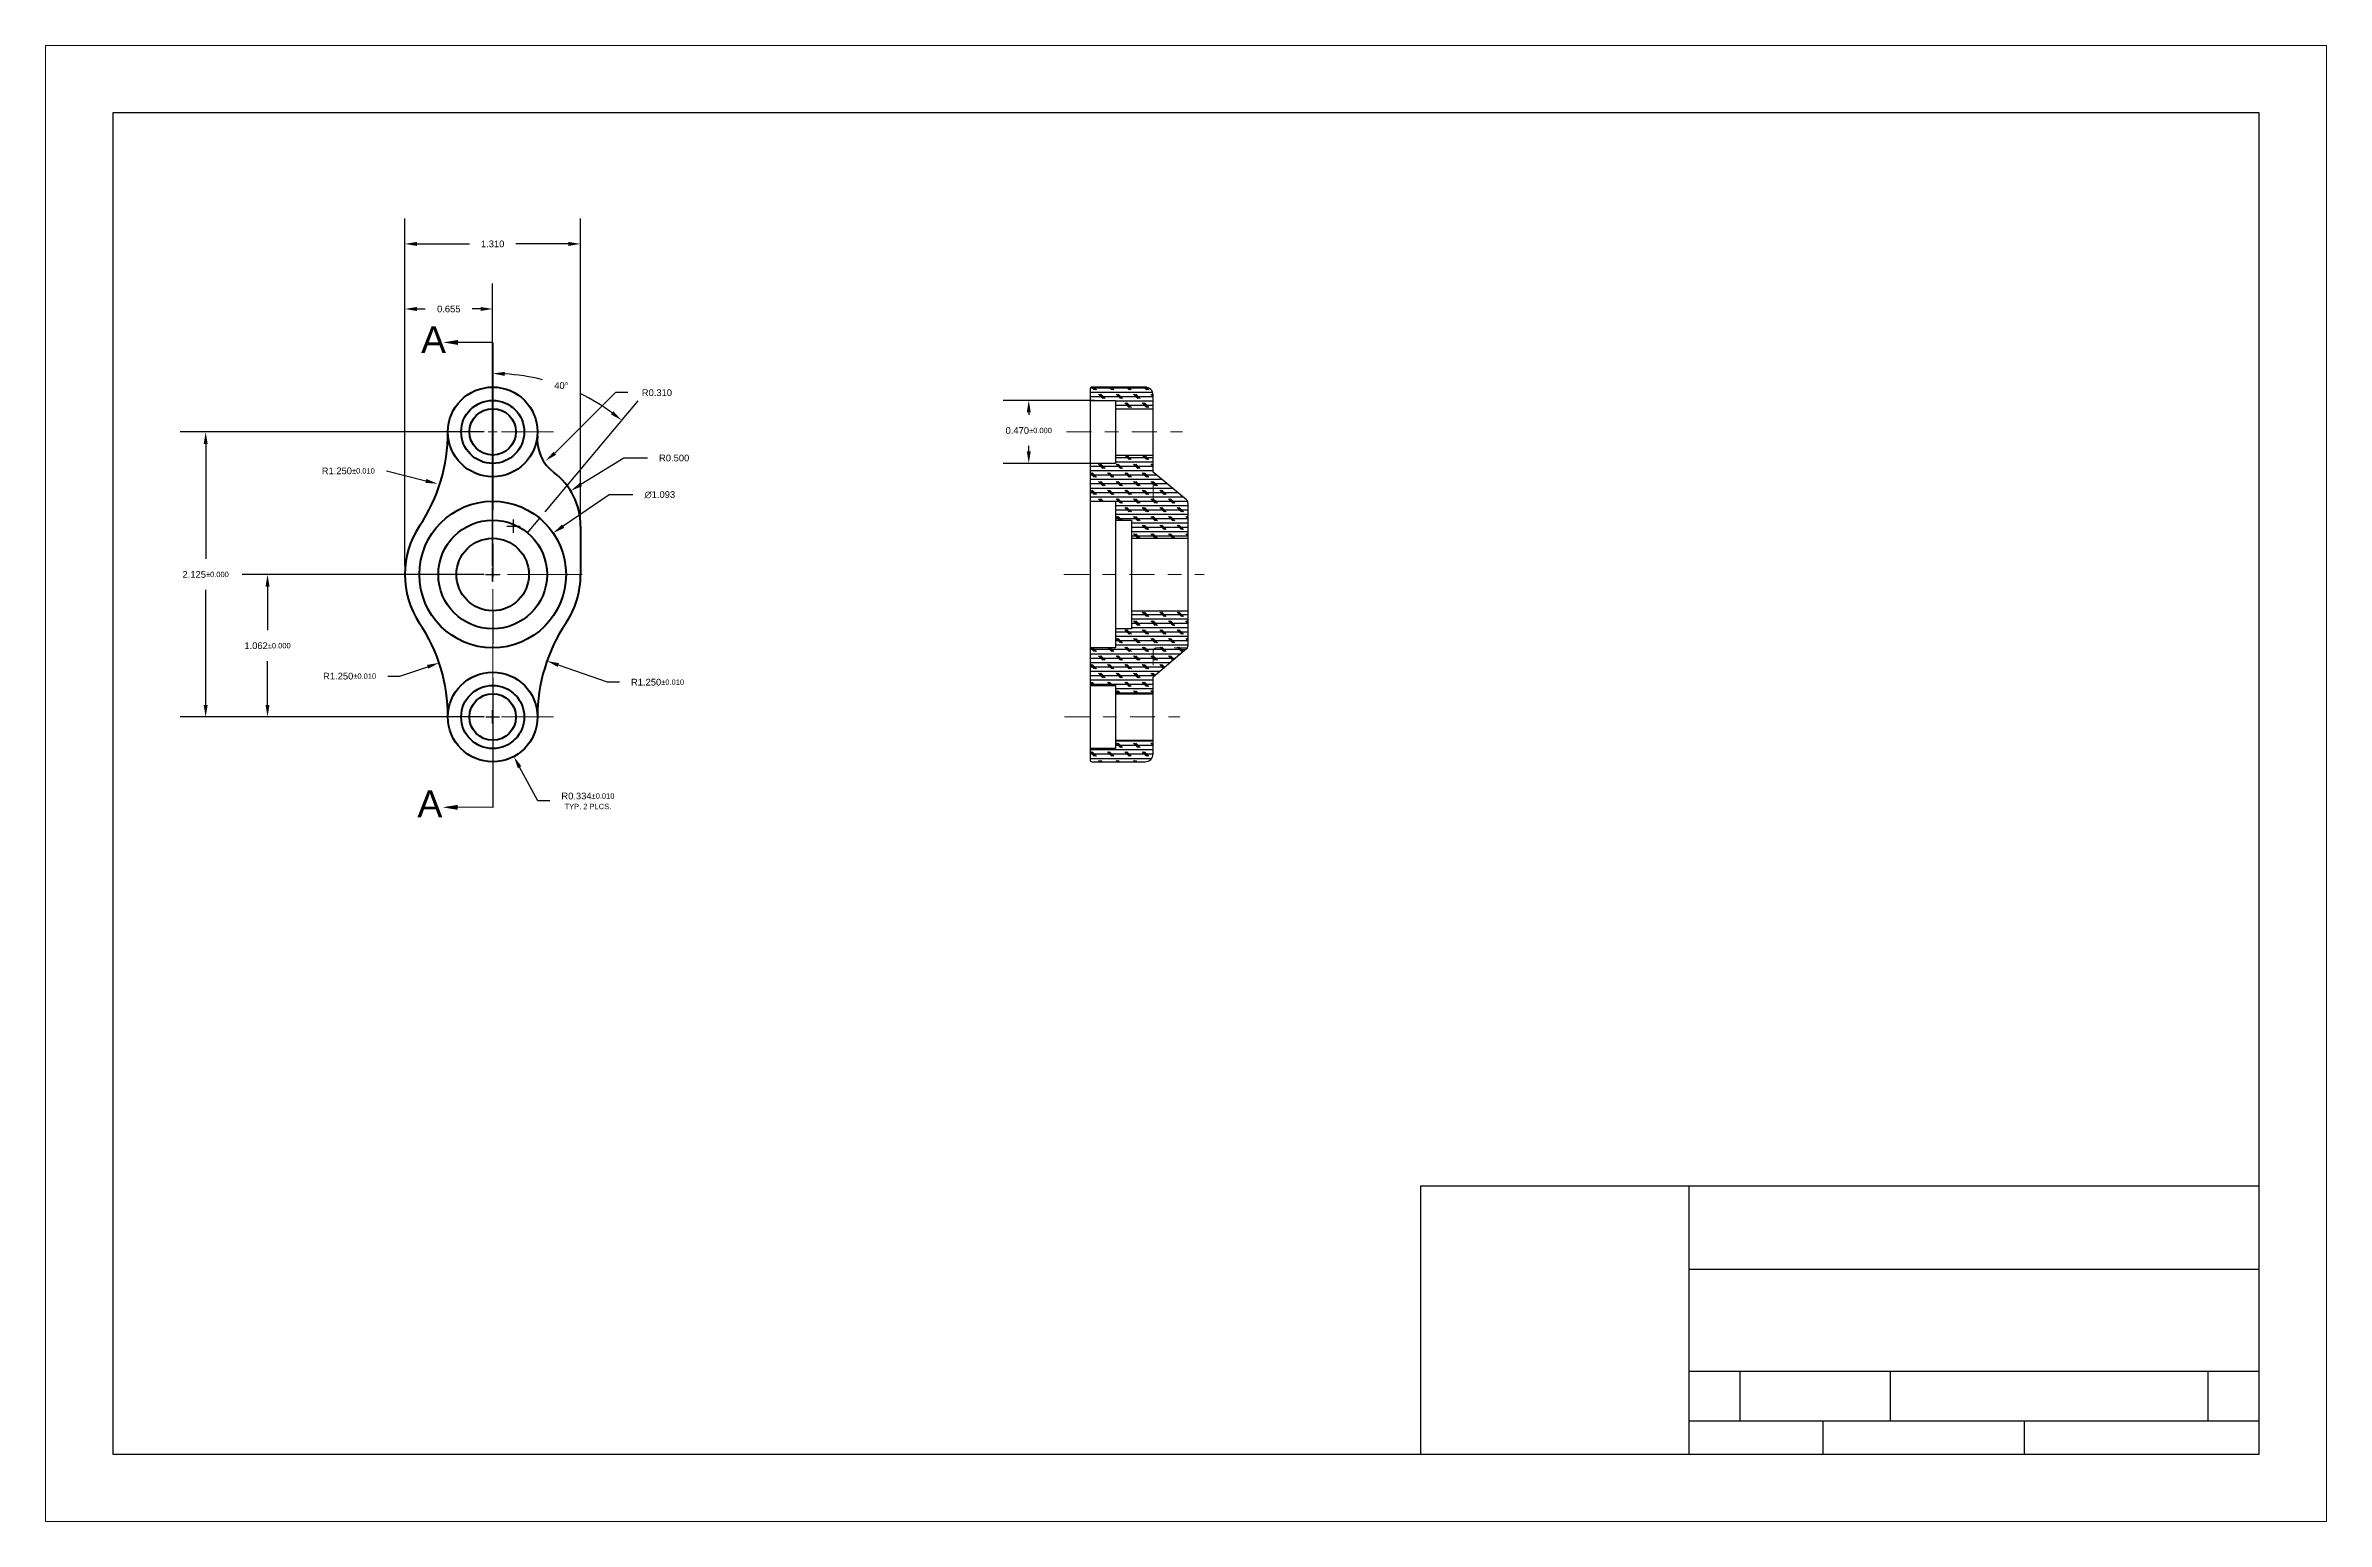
# Model space of a CAD drawing. Header units: inches. Extents: x 0 to 17, y 0 to 11.
import ezdxf

# ---------------------------------------------------------------- set-up
doc = ezdxf.new("R2010")
doc.units = ezdxf.units.IN
doc.header["$MEASUREMENT"] = 0
for name, pattern in [('CENTER2', [1.125, 0.75, -0.125, 0.125, -0.125]), ('CENTRO', [2, 1.25, -0.25, 0.25, -0.25]), ('TRAZOS', [0.75, 0.5, -0.25]), ('VALS', [2.5, 1.25, -0.25, 0.25, -0.25, 0.25, -0.25])]:
    doc.linetypes.add(name, pattern=pattern)
for name, color, linetype, lineweight in [('cotas', 4, 'Continuous', 30), ('dibujo', 7, 'Continuous', 50), ('formato', 50, 'Continuous', 30), ('hoja', 210, 'Continuous', 20), ('ocultas', 171, 'TRAZOS', 20), ('referencias', 90, 'CENTRO', 20)]:
    doc.layers.add(name, color=color, linetype=linetype, lineweight=lineweight)
doc.layers.add('lineas seccion', color=50, linetype='VALS')
doc.styles.get("Standard").update_dxf_attribs({"font": 'arial.ttf'})
doc.dimstyles.new('CadCam asme itt', dxfattribs={"dimtxt": 0.05, "dimasz": 0.09, "dimexe": 0.19, "dimexo": 0.0625, "dimgap": 0.09, "dimtad": 0, "dimtih": 1, "dimtoh": 1, "dimdec": 3, "dimzin": 0, "dimdsep": 46, "dimtxsty": 'Standard', "dimcen": 0.05, "dimclrd": 256, "dimclre": 256, "dimclrt": 256, "dimadec": 0, "dimazin": 0, "dimtol": 1, "dimtfac": 0.8, "dimtdec": 3, "dimtofl": 0, "dimtmove": 0, "dimatfit": 3, "dimfxl": 1, "dimtfillclr": 256, "dimtolj": 1, "dimtzin": 0, "dimlwd": -1, "dimlwe": -1, "dimarcsym": 0})

# ---------------------------------------------------------------- blocks, each defined once
blk = doc.blocks.new('*D14')
at = {"layer": 'cotas', "transparency": 16777216}
for p, q in [((4.201, 7.652), (3.858, 7.417)), ((4.376, 7.652), (4.201, 7.652)), ((3.282, 7.058), (3.382, 7.058)), ((3.332, 7.008), (3.332, 7.108))]:
    blk.add_line(p, q, dxfattribs=at)
blk.add_solid([(3.849, 7.43), (3.866, 7.405), (3.783, 7.367)], dxfattribs=at)
at = {"layer": 'Defpoints', "color": 0, "transparency": 16777216}
for p in [(3.783, 7.367), (2.881, 6.749)]:
    blk.add_point(p, dxfattribs=at)
at = {"layer": 'cotas', "transparency": 16777216, "insert": (4.578, 7.652), "char_height": 0.05, "attachment_point": 5}
blk.add_mtext('\\A1;∅1.093', dxfattribs=at)
blk = doc.blocks.new('*D20')
at = {"layer": 'cotas', "transparency": 16777216}
blk.add_line((3.723, 7.525), (4.416, 8.353), dxfattribs=at)
for start, end in [(75.65, 86.5576), (53.5271, 64.227)]:
    blk.add_arc((3.332, 7.058), 1.498, start, end, dxfattribs=at)
for points in [[(3.422, 8.538), (3.423, 8.568), (3.332, 8.556)], [(4.232, 8.274), (4.214, 8.251), (4.294, 8.207)]]:
    blk.add_solid(points, dxfattribs=at)
at = {"layer": 'Defpoints', "color": 0, "transparency": 16777216}
for p in [(3.332, 8.788), (4.003, 8.397), (3.592, 7.368), (3.683, 7.477), (3.332, 5.322)]:
    blk.add_point(p, dxfattribs=at)
at = {"layer": 'cotas', "transparency": 16777216, "insert": (3.844, 8.466), "char_height": 0.05, "attachment_point": 5}
blk.add_mtext('\\A1;40°', dxfattribs=at)
blk = doc.blocks.new('*D24')
at = {"layer": 'cotas', "transparency": 16777216}
for p, q in [((4.311, 7.926), (3.99, 7.728)), ((4.487, 7.926), (4.311, 7.926)), ((3.437, 7.419), (3.537, 7.419)), ((3.487, 7.369), (3.487, 7.469))]:
    blk.add_line(p, q, dxfattribs=at)
blk.add_solid([(3.982, 7.741), (3.998, 7.716), (3.913, 7.681)], dxfattribs=at)
at = {"layer": 'Defpoints', "color": 0, "transparency": 16777216}
for p in [(3.913, 7.681), (3.487, 7.419)]:
    blk.add_point(p, dxfattribs=at)
at = {"layer": 'cotas', "transparency": 16777216, "insert": (4.685, 7.926), "char_height": 0.05, "attachment_point": 5}
blk.add_mtext('\\A1;R0.500', dxfattribs=at)
blk = doc.blocks.new('*D25')
at = {"layer": 'cotas', "transparency": 16777216}
for p, q in [((4.187, 6.255), (3.822, 6.383)), ((4.277, 6.255), (4.187, 6.255))]:
    blk.add_line(p, q, dxfattribs=at)
blk.add_solid([(3.827, 6.397), (3.817, 6.369), (3.737, 6.413)], dxfattribs=at)
at = {"layer": 'Defpoints', "color": 0, "transparency": 16777216}
for p in [(3.737, 6.413), (4.916, 5.999)]:
    blk.add_point(p, dxfattribs=at)
at = {"layer": 'cotas', "transparency": 16777216, "insert": (4.561, 6.255), "char_height": 0.05, "attachment_point": 5}
blk.add_mtext('\\A1;R1.250{\\H0.04;±0.010}', dxfattribs=at)
blk = doc.blocks.new('*D28')
at = {"layer": 'cotas', "transparency": 16777216}
for p, q in [((3.282, 5.996), (3.382, 5.996)), ((3.332, 5.946), (3.332, 6.046)), ((3.668, 5.37), (3.533, 5.622)), ((3.758, 5.37), (3.668, 5.37))]:
    blk.add_line(p, q, dxfattribs=at)
blk.add_solid([(3.546, 5.629), (3.519, 5.615), (3.49, 5.701)], dxfattribs=at)
at = {"layer": 'Defpoints', "color": 0, "transparency": 16777216}
for p in [(3.332, 5.996), (3.49, 5.701)]:
    blk.add_point(p, dxfattribs=at)
at = {"layer": 'cotas', "transparency": 16777216, "insert": (4.042, 5.37), "char_height": 0.05, "attachment_point": 5}
blk.add_mtext('\\A1;R0.334{\\H0.04;±0.010}{\\H0.8x;\\PTYP. 2 PLCS.}', dxfattribs=at)
blk = doc.blocks.new('*D29')
at = {"layer": 'cotas', "transparency": 16777216}
for p, q in [((3.27, 7.058), (1.464, 7.058)), ((1.654, 6.968), (1.654, 6.642)), ((1.654, 6.086), (1.654, 6.411)), ((3.27, 5.996), (1.464, 5.996))]:
    blk.add_line(p, q, dxfattribs=at)
for points in [[(1.639, 6.968), (1.669, 6.968), (1.654, 7.058)], [(1.639, 6.086), (1.669, 6.086), (1.654, 5.996)]]:
    blk.add_solid(points, dxfattribs=at)
at = {"layer": 'Defpoints', "color": 0, "transparency": 16777216}
for p in [(3.332, 7.058), (1.654, 5.996), (3.332, 5.996)]:
    blk.add_point(p, dxfattribs=at)
at = {"layer": 'cotas', "transparency": 16777216, "insert": (1.654, 6.527), "char_height": 0.05, "attachment_point": 5}
blk.add_mtext('\\A1;1.062{\\H0.04;±0.000}', dxfattribs=at)
blk = doc.blocks.new('*D31')
at = {"layer": 'cotas', "transparency": 16777216}
for p, q in [((3.27, 8.121), (1.003, 8.121)), ((1.193, 8.031), (1.193, 7.174)), ((1.193, 6.086), (1.193, 6.943)), ((3.27, 5.996), (1.003, 5.996))]:
    blk.add_line(p, q, dxfattribs=at)
for points in [[(1.178, 8.031), (1.208, 8.031), (1.193, 8.121)], [(1.178, 6.086), (1.208, 6.086), (1.193, 5.996)]]:
    blk.add_solid(points, dxfattribs=at)
at = {"layer": 'Defpoints', "color": 0, "transparency": 16777216}
for p in [(3.332, 8.121), (1.193, 5.996), (3.332, 5.996)]:
    blk.add_point(p, dxfattribs=at)
at = {"layer": 'cotas', "transparency": 16777216, "insert": (1.193, 7.058), "char_height": 0.05, "attachment_point": 5}
blk.add_mtext('\\A1;2.125{\\H0.04;±0.000}', dxfattribs=at)
blk = doc.blocks.new('*D35')
at = {"layer": 'cotas', "transparency": 16777216}
for p, q in [((2.55, 6.3), (2.64, 6.3)), ((2.64, 6.3), (2.848, 6.37))]:
    blk.add_line(p, q, dxfattribs=at)
blk.add_solid([(2.843, 6.384), (2.852, 6.356), (2.933, 6.399)], dxfattribs=at)
at = {"layer": 'Defpoints', "color": 0, "transparency": 16777216}
for p in [(2.933, 6.399), (1.748, 5.999)]:
    blk.add_point(p, dxfattribs=at)
at = {"layer": 'cotas', "transparency": 16777216, "insert": (2.266, 6.3), "char_height": 0.05, "attachment_point": 5}
blk.add_mtext('\\A1;R1.250{\\H0.04;±0.010}', dxfattribs=at)
blk = doc.blocks.new('*D36')
at = {"layer": 'cotas', "transparency": 16777216}
blk.add_line((2.54, 7.83), (2.834, 7.756), dxfattribs=at)
blk.add_solid([(2.838, 7.77), (2.831, 7.741), (2.922, 7.734)], dxfattribs=at)
at = {"layer": 'Defpoints', "color": 0, "transparency": 16777216}
for p in [(1.709, 8.038), (2.922, 7.734)]:
    blk.add_point(p, dxfattribs=at)
at = {"layer": 'cotas', "transparency": 16777216, "insert": (2.256, 7.83), "char_height": 0.05, "attachment_point": 5}
blk.add_mtext('\\A1;R1.250{\\H0.04;±0.010}', dxfattribs=at)
blk = doc.blocks.new('*D37')
at = {"layer": 'cotas', "transparency": 16777216}
for p, q in [((2.677, 7.12), (2.677, 9.712)), ((3.987, 7.12), (3.987, 9.712)), ((2.767, 9.522), (3.16, 9.522)), ((3.897, 9.522), (3.504, 9.522))]:
    blk.add_line(p, q, dxfattribs=at)
for points in [[(2.767, 9.537), (2.767, 9.507), (2.677, 9.522)], [(3.897, 9.537), (3.897, 9.507), (3.987, 9.522)]]:
    blk.add_solid(points, dxfattribs=at)
at = {"layer": 'Defpoints', "color": 0, "transparency": 16777216}
for p in [(3.987, 9.522), (2.677, 7.058), (3.987, 7.058)]:
    blk.add_point(p, dxfattribs=at)
at = {"layer": 'cotas', "transparency": 16777216, "insert": (3.332, 9.522), "char_height": 0.05, "attachment_point": 5}
blk.add_mtext('\\A1;1.310', dxfattribs=at)
blk = doc.blocks.new('*D38')
at = {"layer": 'cotas', "transparency": 16777216}
for p, q in [((2.677, 7.12), (2.677, 9.227)), ((3.332, 7.12), (3.332, 9.227)), ((2.767, 9.037), (2.83, 9.037)), ((3.242, 9.037), (3.179, 9.037))]:
    blk.add_line(p, q, dxfattribs=at)
for points in [[(2.767, 9.052), (2.767, 9.022), (2.677, 9.037)], [(3.242, 9.052), (3.242, 9.022), (3.332, 9.037)]]:
    blk.add_solid(points, dxfattribs=at)
at = {"layer": 'Defpoints', "color": 0, "transparency": 16777216}
for p in [(3.332, 9.037), (2.677, 7.058), (3.332, 7.058)]:
    blk.add_point(p, dxfattribs=at)
at = {"layer": 'cotas', "transparency": 16777216, "insert": (3.005, 9.037), "char_height": 0.05, "attachment_point": 5}
blk.add_mtext('\\A1;0.655', dxfattribs=at)
blk = doc.blocks.new('*U39')
at = {"layer": 'referencias', "color": 0, "linetype": 'CENTER2', "ltscale": 0.25, "transparency": 16777216}
blk.add_line((-0.519, 0), (0.34, 0), dxfattribs=at)
blk = doc.blocks.new('*U42')
at = {"layer": 'referencias', "color": 0, "linetype": 'CENTER2', "ltscale": 0.25, "transparency": 16777216}
blk.add_line((-0.714, 0), (0.33, 0), dxfattribs=at)
blk = doc.blocks.new('*U43')
at = {"layer": 'referencias', "color": 0, "linetype": 'CENTER2', "ltscale": 0.25, "transparency": 16777216}
blk.add_line((-0.506, 0), (0.359, 0), dxfattribs=at)
blk = doc.blocks.new('*U44')
at = {"layer": 'referencias', "color": 0, "linetype": 'CENTER2', "transparency": 16777216}
for p, q in [((0, 0.0668), (0, 0.454)), ((-0.454, 0), (-0.0668, 0)), ((0.0668, 0), (0.454, 0)), ((0, -0.454), (0, -0.0668))]:
    blk.add_line(p, q, dxfattribs=at)
at = {"layer": 'referencias', "color": 0, "linetype": 'Continuous', "transparency": 16777216}
for p, q in [((-0.0334, 0), (0.0334, 0)), ((0, -0.0334), (0, 0.0334))]:
    blk.add_line(p, q, dxfattribs=at)
blk = doc.blocks.new('*U45')
at = {"layer": 'referencias', "color": 0, "linetype": 'CENTER2', "transparency": 16777216}
for p, q in [((0, 0.1093), (0, 0.6665)), ((-0.6665, 0), (-0.1093, 0)), ((0.1093, 0), (0.6665, 0)), ((0, -0.6665), (0, -0.1093))]:
    blk.add_line(p, q, dxfattribs=at)
at = {"layer": 'referencias', "color": 0, "linetype": 'Continuous', "transparency": 16777216}
for p, q in [((-0.05465, 0), (0.05465, 0)), ((0, -0.05465), (0, 0.05465))]:
    blk.add_line(p, q, dxfattribs=at)
blk = doc.blocks.new('*U46')
at = {"layer": 'referencias', "color": 0, "linetype": 'CENTER2', "transparency": 16777216}
for p, q in [((0, 0.0668), (0, 0.454)), ((-0.454, 0), (-0.0668, 0)), ((0.0668, 0), (0.454, 0)), ((0, -0.454), (0, -0.0668))]:
    blk.add_line(p, q, dxfattribs=at)
at = {"layer": 'referencias', "color": 0, "linetype": 'Continuous', "transparency": 16777216}
for p, q in [((-0.0334, 0), (0.0334, 0)), ((0, -0.0334), (0, 0.0334))]:
    blk.add_line(p, q, dxfattribs=at)
blk = doc.blocks.new('*D47')
at = {"transparency": 16777216}
for p, q in [((7.817, 8.356), (7.138, 8.356)), ((7.328, 8.266), (7.328, 8.247)), ((7.328, 7.976), (7.328, 8.016)), ((7.817, 7.886), (7.138, 7.886))]:
    blk.add_line(p, q, dxfattribs=at)
for points in [[(7.313, 8.266), (7.343, 8.266), (7.328, 8.356)], [(7.313, 7.976), (7.343, 7.976), (7.328, 7.886)]]:
    blk.add_solid(points, dxfattribs=at)
at = {"layer": 'Defpoints', "color": 0, "transparency": 16777216}
for p in [(7.88, 8.356), (7.328, 7.886), (7.88, 7.886)]:
    blk.add_point(p, dxfattribs=at)
at = {"transparency": 16777216, "insert": (7.328, 8.131), "char_height": 0.05, "attachment_point": 5}
blk.add_mtext('\\A1;0.470{\\H0.04;±0.000}', dxfattribs=at)

msp = doc.modelspace()

# ---------------------------------------------------------------- hatches: boundary and pattern name
at = {"ltscale": 0.08}
h = msp.add_hatch(dxfattribs=at)
h.set_pattern_fill('CORK', color=256, scale=0.26)
h.set_pattern_definition([(0, (0, 0), (0, 0.0325), []), (135, (0.01625, -0.01625), (-0.065, -0.065), [0.04596194, -0.04596194]), (135, (0.024375, -0.01625), (-0.065, -0.065), [0.04596194, -0.04596194]), (135, (0.0325, -0.01625), (-0.065, -0.065), [0.04596194, -0.04596194])])
h.paths.add_polyline_path([(8.2546, 8.3947, 0.4142136), (8.1946, 8.4547), (7.8006, 8.4547, 0.4142136), (7.7846, 8.4387), (7.7846, 8.3557), (7.9746, 8.3557), (7.9746, 8.2937), (8.2546, 8.2937)])
h.paths.add_polyline_path([(8.5146, 7.5906, 0.2226002), (8.5038, 7.6137), (8.2546, 7.8213), (8.2546, 7.9477), (7.9746, 7.9477), (7.9746, 7.8857), (7.7846, 7.8857), (7.7846, 7.6042), (7.9746, 7.6042), (7.9746, 7.4627), (8.0946, 7.4627), (8.0946, 7.3277), (8.5146, 7.3277)])
h.paths.add_polyline_path([(8.5146, 6.7877), (8.0946, 6.7877), (8.0946, 6.6527), (7.9746, 6.6527), (7.9746, 6.5112), (7.7846, 6.5112), (7.7846, 6.2307), (7.9746, 6.2307), (7.9746, 6.1687), (8.2546, 6.1687), (8.2546, 6.2919), (8.504, 6.5027, 0.2207451), (8.5146, 6.5256)])
h.paths.add_polyline_path([(8.2546, 5.7217), (8.2546, 5.8227), (7.9746, 5.8227), (7.9746, 5.7607), (7.7846, 5.7607), (7.7846, 5.6777, 0.4142136), (7.8006, 5.6617), (8.1946, 5.6617, 0.4142136)])

# ---------------------------------------------------------------- linework, layer by layer
for p, q in [((7.7846, 8.4387), (7.7846, 5.6777)), ((7.7846, 8.3557), (7.9746, 8.3557)), ((8.1946, 8.4547), (7.8006, 8.4547)), ((7.9746, 8.3557), (7.9746, 7.8857)), ((8.2546, 7.8213), (8.2546, 8.3947)), ((7.9746, 8.2937), (8.2546, 8.2937)), ((7.9746, 7.8857), (7.7846, 7.8857)), ((7.9746, 7.9477), (8.2546, 7.9477)), ((8.5038, 7.6137), (8.2546, 7.8213)), ((7.7846, 7.6042), (7.9746, 7.6042)), ((7.9746, 7.6042), (7.9746, 6.5112)), ((8.5146, 7.5906), (8.5146, 6.5256)), ((3.5923, 7.3683), (3.683, 7.4769)), ((7.9746, 7.4627), (8.0946, 7.4627)), ((8.0946, 7.4627), (8.0946, 6.6527)), ((8.0946, 7.3277), (8.5146, 7.3277)), ((8.0946, 6.6527), (7.9746, 6.6527)), ((8.0946, 6.7877), (8.5146, 6.7877)), ((7.9746, 6.5112), (7.7846, 6.5112)), ((8.2546, 6.5117), (8.2546, 6.5117)), ((8.504, 6.5027), (8.2546, 6.2919)), ((8.2546, 5.7217), (8.2546, 6.2919)), ((7.7846, 6.2307), (7.9746, 6.2307)), ((7.9746, 6.2307), (7.9746, 5.7607)), ((7.9746, 6.1687), (8.2546, 6.1687)), ((7.9746, 5.8227), (8.2546, 5.8227)), ((7.9746, 5.7607), (7.7846, 5.7607)), ((7.8006, 5.6617), (8.1946, 5.6617))]:
    msp.add_line(p, q)
for centre, radius, start, end in [((7.8006, 8.4387), 0.016, 90, 180), ((8.1946, 8.3947), 0.06, 0, 90), ((8.4846, 7.5906), 0.03, 0, 50.19777), ((8.4846, 6.5256), 0.03, 310.20748, 0), ((7.8006, 5.6777), 0.016, 180, 270), ((8.1946, 5.7217), 0.06, 270, 0)]:
    msp.add_arc(centre, radius, start, end)
at = {"layer": 'cotas'}
for p, q in [((4.2484, 8.4137), (3.7962, 7.9619)), ((4.3384, 8.4137), (4.2484, 8.4137))]:
    msp.add_line(p, q, dxfattribs=at)
msp.add_solid([(3.7868, 7.9736), (3.8056, 7.9503), (3.7262, 7.9054)], dxfattribs=at)
at = {"layer": 'dibujo'}
msp.add_line((3.9874, 7.419), (3.9874, 7.0577), dxfattribs=at)
for centre, radius in [((3.3324, 8.1207), 0.334), ((3.3324, 8.1207), 0.235), ((3.3324, 8.1207), 0.173), ((3.3324, 7.0577), 0.5465), ((3.3324, 7.0577), 0.405), ((3.3324, 7.0577), 0.27), ((3.3324, 5.9957), 0.334), ((3.3324, 5.9957), 0.235), ((3.3324, 5.9957), 0.173)]:
    msp.add_circle(centre, radius, dxfattribs=at)
for centre, radius, start, end in [((1.7484, 8.116), 1.25, 326.25235, 0.17014), ((3.9741, 8.0664), 0.31, 175.16717, 233.06726), ((3.4874, 7.419), 0.5, 0, 53.06726), ((3.3324, 7.0577), 0.655, 146.25235, 213.74751), ((3.3324, 7.0577), 0.655, 326.25249, 360), ((1.7484, 5.9994), 1.25, 359.86589, 33.74751), ((4.9164, 5.9994), 1.25, 146.25249, 180.13411)]:
    msp.add_arc(centre, radius, start, end, dxfattribs=at)
at = {"layer": 'formato'}
for p, q in [((16.5, 10.5), (0.5, 10.5)), ((0.5, 10.5), (0.5, 0.5)), ((16.5, 0.5), (16.5, 10.5)), ((10.25, 2.5), (16.5, 2.5)), ((10.25, 0.5), (10.25, 2.5)), ((12.25, 0.5), (12.25, 2.5)), ((12.25, 1.88), (16.5, 1.88)), ((12.25, 1.12), (16.5, 1.12)), ((12.63, 0.75), (12.63, 1.12)), ((13.75, 0.75), (13.75, 1.12)), ((16.12, 0.75), (16.12, 1.12)), ((12.25, 0.75), (16.5, 0.75)), ((13.25, 0.5), (13.25, 0.75)), ((14.75, 0.5), (14.75, 0.75)), ((0.5, 0.5), (16.5, 0.5))]:
    msp.add_line(p, q, dxfattribs=at)
at = {"layer": 'hoja'}
msp.add_lwpolyline([(0, 0), (17, 0), (17, 11), (0, 11)], close=True, dxfattribs=at)
at = {"layer": 'lineas seccion', "ltscale": 3}
for p, q in [((3.3339, 8.7874), (3.0748, 8.7876)), ((3.3307, 5.3222), (3.0716, 5.3225))]:
    msp.add_line(p, q, dxfattribs=at)
at = {"layer": 'lineas seccion'}
msp.add_line((3.3324, 8.7875), (3.3324, 5.3221), dxfattribs=at)
at = {"layer": 'lineas seccion', "ltscale": 3}
for points in [[(3.0748, 8.8063), (3.0747, 8.7689), (2.9626, 8.7878)], [(3.0716, 5.3412), (3.0715, 5.3038), (2.9594, 5.3226)]]:
    msp.add_solid(points, dxfattribs=at)
at = {"layer": 'ocultas', "ltscale": 0.1}
for p, q in [((8.2546, 7.6347), (8.2546, 7.8213)), ((8.5111, 7.6047), (8.2846, 7.6047)), ((8.2546, 6.4817), (8.2546, 6.2919)), ((8.5112, 6.5117), (8.2846, 6.5117))]:
    msp.add_line(p, q, dxfattribs=at)
for centre, start, end in [((8.2846, 7.6347), 180, 270), ((8.2846, 6.4817), 90, 180)]:
    msp.add_arc(centre, 0.03, start, end, dxfattribs=at)

# ---------------------------------------------------------------- block references
at = {"layer": 'referencias', "linetype": 'CENTER2'}
for name, p in [('*U44', (3.3324, 8.1207)), ('*U45', (3.3324, 7.0577)), ('*U46', (3.3324, 5.9957))]:
    msp.add_blockref(name, p, dxfattribs=at)
at = {"layer": 'referencias', "linetype": 'CENTER2', "ltscale": 0.25}
for name, p in [('*U43', (8.1146, 8.1207)), ('*U42', (8.3046, 7.0577)), ('*U39', (8.1146, 5.9957))]:
    msp.add_blockref(name, p, dxfattribs=at)

# ---------------------------------------------------------------- texts
at = {"layer": 'cotas', "insert": (4.5564, 8.4126), "char_height": 0.05, "attachment_point": 5}
msp.add_mtext('\\A1;R0.310', dxfattribs=at)
at = {"layer": 'lineas seccion', "char_height": 0.2, "attachment_point": 1}
for insert in [(2.7982, 8.9083), (2.771, 5.4488)]:
    msp.add_mtext_dynamic_manual_height_columns('A', width=0.697144, gutter_width=1, heights=[0], dxfattribs=dict(at, insert=insert))

# ---------------------------------------------------------------- dimensions: what is measured, and where the dimension line sits
dim = msp.add_linear_dim(base=(7.3279, 7.8857), p1=(7.8796, 8.3557), p2=(7.8796, 7.8857), angle=90, dimstyle='CadCam asme itt')
dim.commit()
dim.dimension.update_dxf_attribs({"geometry": '*D47', "text_midpoint": (7.3279, 8.1312), "dimtype": 160})
at = {"layer": 'cotas'}
dim = msp.add_linear_dim(base=(3.9874, 9.5223), p1=(2.6774, 7.0577), p2=(3.9874, 7.0577), dimstyle='CadCam asme itt', override={"dimgap": 0.09, "dimtol": 0, "dimlim": 0}, dxfattribs=at)
dim.commit()
dim.dimension.update_dxf_attribs({"geometry": '*D37', "text_midpoint": (3.3324, 9.5223)})
dim = msp.add_linear_dim(base=(3.3324, 9.0371), p1=(2.6774, 7.0577), p2=(3.3324, 7.0577), dimstyle='CadCam asme itt', override={"dimtol": 0, "dimtmove": 2}, dxfattribs=at)
dim.commit()
dim.dimension.update_dxf_attribs({"geometry": '*D38', "text_midpoint": (3.0049, 9.0371), "dimtype": 160})
dim = msp.add_angular_dim_2l(base=(4.0035, 8.3972), line1=((3.5923, 7.3683), (3.683, 7.4769)), line2=((3.3324, 8.7875), (3.3324, 5.3221)), dimstyle='CadCam asme itt', override={"dimgap": 0.09, "dimtol": 0, "dimlim": 0}, dxfattribs=at)
dim.commit()
dim.dimension.update_dxf_attribs({"geometry": '*D20', "text_midpoint": (3.8438, 8.4659)})
for base, p1, picture, middle in [((1.1932, 5.9957), (3.3324, 8.1207), '*D31', (1.1932, 7.0582)), ((1.6541, 5.9957), (3.3324, 7.0577), '*D29', (1.6541, 6.5267))]:
    dim = msp.add_linear_dim(base=base, p1=p1, p2=(3.3324, 5.9957), angle=90, dimstyle='CadCam asme itt', dxfattribs=at)
    dim.commit()
    dim.dimension.update_dxf_attribs({"geometry": picture, "text_midpoint": middle})
for center, mpoint, override, picture, middle in [((1.7094, 8.038), (2.9218, 7.7338), {"dimtp": 0.01, "dimtm": 0.01}, '*D36', (2.5399, 7.8296)), ((3.4874, 7.419), (3.9132, 7.6811), {"dimgap": 0.09, "dimtol": 0, "dimlim": 0}, '*D24', (4.6847, 7.926)), ((1.7484, 5.9994), (2.9329, 6.3986), {"dimtp": 0.01, "dimtm": 0.01}, '*D35', (2.2662, 6.2999)), ((4.9164, 5.9994), (3.7368, 6.413), {"dimtp": 0.01, "dimtm": 0.01}, '*D25', (4.561, 6.255))]:
    dim = msp.add_radius_dim(center=center, mpoint=mpoint, dimstyle='CadCam asme itt', override=override, dxfattribs=at)
    dim.commit()
    dim.dimension.update_dxf_attribs({"geometry": picture, "text_midpoint": middle, "dimtype": 164})
dim = msp.add_diameter_dim_2p(p1=(2.8815, 6.7489), p2=(3.7833, 7.3665), dimstyle='CadCam asme itt', override={"dimgap": 0.09, "dimtol": 0, "dimlim": 0}, dxfattribs=at)
dim.commit()
dim.dimension.update_dxf_attribs({"geometry": '*D14', "text_midpoint": (4.5777, 7.6524), "dimtype": 163})
dim = msp.add_radius_dim(center=(3.3324, 5.9957), mpoint=(3.4902, 5.7013), text='<>{\\H0.8x;\\PTYP. 2 PLCS.}', dimstyle='CadCam asme itt', override={"dimtp": 0.01, "dimtm": 0.01}, dxfattribs=at)
dim.commit()
dim.dimension.update_dxf_attribs({"geometry": '*D28', "text_midpoint": (4.0416, 5.3699), "dimtype": 164})

doc.saveas('drawing.dxf')
